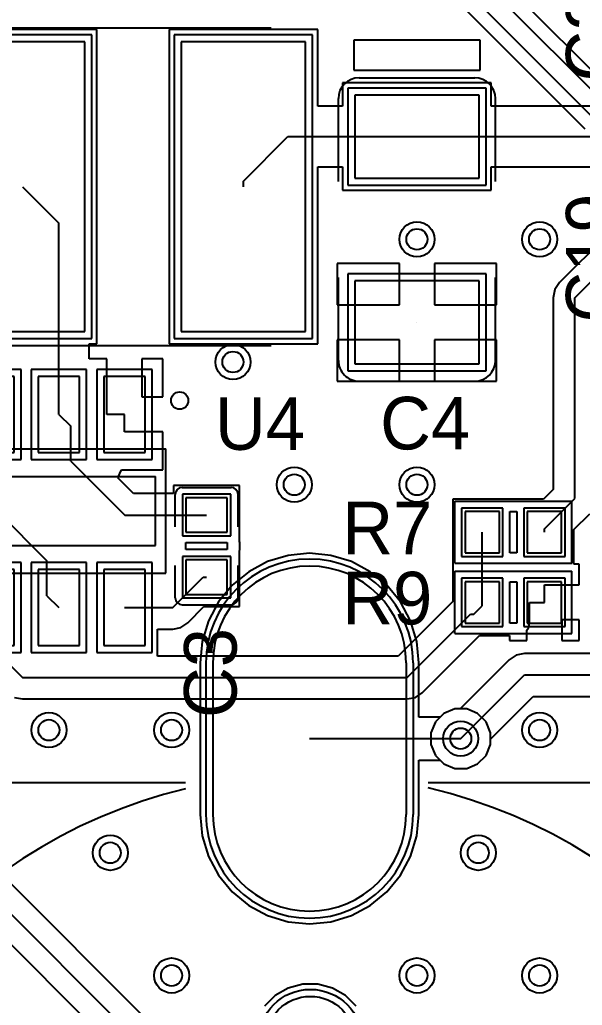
# Model space of a CAD drawing. Header units: millimetres. Extents: x 3.09 to 5.5, y 1.46 to 3.23.
# Drawn here: x 3.448 to 3.769, y 2.083 to 2.645 of the extents above; entities that cross this region are included whole.
import ezdxf

# ---------------------------------------------------------------- set-up
doc = ezdxf.new("R2010")
doc.units = ezdxf.units.MM
doc.header["$MEASUREMENT"] = 0
for name, color, linetype in [('BottomLayer', 5, 'Continuous'), ('BottomOverlay', 54, 'Continuous'), ('BottomPaste', 16, 'Continuous'), ('BottomSolder', 6, 'Continuous'), ('Mechanical11', 56, 'Continuous'), ('Mechanical13', 56, 'Continuous'), ('MultiLayer', 9, 'Continuous'), ('PadHoleLayer', 156, 'Continuous'), ('TopLayer', 1, 'Continuous'), ('TopOverlay', 2, 'Continuous'), ('TopPaste', 8, 'Continuous'), ('TopSolder', 216, 'Continuous'), ('ViaHoleLayer', 16, 'Continuous')]:
    doc.layers.add(name, color=color, linetype=linetype)

# ---------------------------------------------------------------- blocks, each defined once
blk = doc.blocks.new('SOT23_6_2')
at = {"layer": 'Mechanical13'}
for p, q in [((-0.0354331, 0.0610237), (0.0354331, 0.0610237)), ((-0.0354331, 0.0610237), (-0.0354331, -0.0610235)), ((0.0354331, 0.0610237), (0.0354331, -0.0610235)), ((-0.0354331, -0.0610235), (0.0354331, -0.0610235))]:
    blk.add_line(p, q, dxfattribs=at)
at = {"layer": 'TopLayer'}
for p, q in [((-0.0334645, 0.0492126), (-0.0767715, 0.0492126)), ((-0.0767715, 0.0492126), (-0.0767715, 0.0255906)), ((-0.0334645, 0.0255906), (-0.0334645, 0.0492126)), ((0.0767717, 0.0492126), (0.0334647, 0.0492126)), ((0.0334647, 0.0492126), (0.0334647, 0.0255906)), ((0.0767717, 0.0255906), (0.0767717, 0.0492126)), ((-0.0767715, 0.0255906), (-0.0334645, 0.0255906)), ((0.0334647, 0.0255906), (0.0767717, 0.0255906)), ((-0.0334645, 0.0118111), (-0.0767715, 0.0118111)), ((-0.0767715, 0.0118111), (-0.0767715, -0.0118109)), ((-0.0334645, -0.0118109), (-0.0334645, 0.0118111)), ((0.0767717, 0.0118111), (0.0334647, 0.0118111)), ((0.0334647, 0.0118111), (0.0334647, -0.0118109)), ((0.0767717, -0.0118109), (0.0767717, 0.0118111)), ((-0.0767715, -0.0118109), (-0.0334645, -0.0118109)), ((0.0334647, -0.0118109), (0.0767717, -0.0118109)), ((-0.0334645, -0.0255905), (-0.0767715, -0.0255905)), ((-0.0767715, -0.0255905), (-0.0767715, -0.0492125)), ((-0.0334645, -0.0492125), (-0.0334645, -0.0255905)), ((0.0767717, -0.0255905), (0.0334647, -0.0255905)), ((0.0334647, -0.0255905), (0.0334647, -0.0492125)), ((0.0767717, -0.0492125), (0.0767717, -0.0255905)), ((-0.0767715, -0.0492125), (-0.0334645, -0.0492125)), ((0.0334647, -0.0492125), (0.0767717, -0.0492125))]:
    blk.add_line(p, q, dxfattribs=at)
at = {"layer": 'TopOverlay'}
for p, q in [((-0.019685, 0.0551182), (0.019685, 0.0551182)), ((-0.019685, 0.0551182), (-0.019685, -0.055118)), ((0.019685, 0.0551182), (0.019685, -0.055118)), ((-0.019685, -0.055118), (0.019685, -0.055118))]:
    blk.add_line(p, q, dxfattribs=at)
blk.add_circle((0.0629922, -0.0688975), 0.0049213, dxfattribs=at)
at = {"layer": 'TopPaste'}
for p, q in [((-0.0334645, 0.0492126), (-0.0767715, 0.0492126)), ((-0.0767715, 0.0492126), (-0.0767715, 0.0255906)), ((-0.0334645, 0.0255906), (-0.0334645, 0.0492126)), ((0.0767717, 0.0492126), (0.0334647, 0.0492126)), ((0.0334647, 0.0492126), (0.0334647, 0.0255906)), ((0.0767717, 0.0255906), (0.0767717, 0.0492126)), ((-0.0767715, 0.0255906), (-0.0334645, 0.0255906)), ((0.0334647, 0.0255906), (0.0767717, 0.0255906)), ((-0.0334645, 0.0118111), (-0.0767715, 0.0118111)), ((-0.0767715, 0.0118111), (-0.0767715, -0.0118109)), ((-0.0334645, -0.0118109), (-0.0334645, 0.0118111)), ((0.0767717, 0.0118111), (0.0334647, 0.0118111)), ((0.0334647, 0.0118111), (0.0334647, -0.0118109)), ((0.0767717, -0.0118109), (0.0767717, 0.0118111)), ((-0.0767715, -0.0118109), (-0.0334645, -0.0118109)), ((0.0334647, -0.0118109), (0.0767717, -0.0118109)), ((-0.0334645, -0.0255905), (-0.0767715, -0.0255905)), ((-0.0767715, -0.0255905), (-0.0767715, -0.0492125)), ((-0.0334645, -0.0492125), (-0.0334645, -0.0255905)), ((0.0767717, -0.0255905), (0.0334647, -0.0255905)), ((0.0334647, -0.0255905), (0.0334647, -0.0492125)), ((0.0767717, -0.0492125), (0.0767717, -0.0255905)), ((-0.0767715, -0.0492125), (-0.0334645, -0.0492125)), ((0.0334647, -0.0492125), (0.0767717, -0.0492125))]:
    blk.add_line(p, q, dxfattribs=at)
at = {"layer": 'TopSolder'}
for p, q in [((-0.0294645, 0.0532126), (-0.0807715, 0.0532126)), ((-0.0807715, 0.0532126), (-0.0807715, 0.0215906)), ((-0.0294645, 0.0215906), (-0.0294645, 0.0532126)), ((0.0807717, 0.0532126), (0.0294647, 0.0532126)), ((0.0294647, 0.0532126), (0.0294647, 0.0215906)), ((0.0807717, 0.0215906), (0.0807717, 0.0532126)), ((-0.0807715, 0.0215906), (-0.0294645, 0.0215906)), ((0.0294647, 0.0215906), (0.0807717, 0.0215906)), ((-0.0294645, 0.0158111), (-0.0807715, 0.0158111)), ((-0.0807715, 0.0158111), (-0.0807715, -0.0158109)), ((-0.0294645, -0.0158109), (-0.0294645, 0.0158111)), ((0.0807717, 0.0158111), (0.0294647, 0.0158111)), ((0.0294647, 0.0158111), (0.0294647, -0.0158109)), ((0.0807717, -0.0158109), (0.0807717, 0.0158111)), ((-0.0807715, -0.0158109), (-0.0294645, -0.0158109)), ((0.0294647, -0.0158109), (0.0807717, -0.0158109)), ((-0.0294645, -0.0215905), (-0.0807715, -0.0215905)), ((-0.0807715, -0.0215905), (-0.0807715, -0.0532125)), ((-0.0294645, -0.0532125), (-0.0294645, -0.0215905)), ((0.0807717, -0.0215905), (0.0294647, -0.0215905)), ((0.0294647, -0.0215905), (0.0294647, -0.0532125)), ((0.0807717, -0.0532125), (0.0807717, -0.0215905)), ((-0.0807715, -0.0532125), (-0.0294645, -0.0532125)), ((0.0294647, -0.0532125), (0.0807717, -0.0532125))]:
    blk.add_line(p, q, dxfattribs=at)
blk = doc.blocks.new('R0402_3')
at = {"layer": 'Mechanical11'}
for p, q in [((-0.0334646, 0.0177165), (0.0334646, 0.0177165)), ((-0.0334646, -0.0177165), (-0.0334646, 0.0177165)), ((0.0334646, -0.0177165), (0.0334646, 0.0177165)), ((-0.0334646, -0.0177165), (0.0334646, -0.0177165))]:
    blk.add_line(p, q, dxfattribs=at)
at = {"layer": 'TopLayer'}
for p, q in [((-0.007874, 0.011811), (-0.027559, 0.011811)), ((-0.027559, 0.011811), (-0.027559, -0.011811)), ((-0.007874, -0.011811), (-0.007874, 0.011811)), ((-0.002, -0.011811), (-0.002, 0.011811)), ((-0.002, 0.011811), (0.002, 0.011811)), ((0.002, 0.011811), (0.002, -0.011811)), ((0.027559, 0.011811), (0.007874, 0.011811)), ((0.007874, 0.011811), (0.007874, -0.011811)), ((0.027559, -0.011811), (0.027559, 0.011811)), ((-0.027559, -0.011811), (-0.007874, -0.011811)), ((0.002, -0.011811), (-0.002, -0.011811)), ((0.007874, -0.011811), (0.027559, -0.011811))]:
    blk.add_line(p, q, dxfattribs=at)
at = {"layer": 'TopOverlay'}
for p, q in [((-0.0334646, 0.0177165), (0.0334646, 0.0177165)), ((-0.0334646, -0.0177165), (-0.0334646, 0.0177165)), ((0.0334646, -0.0177165), (0.0334646, 0.0177165)), ((-0.0334646, -0.0177165), (0.0334646, -0.0177165))]:
    blk.add_line(p, q, dxfattribs=at)
at = {"layer": 'TopPaste'}
for p, q in [((-0.007874, 0.011811), (-0.027559, 0.011811)), ((-0.027559, 0.011811), (-0.027559, -0.011811)), ((-0.007874, -0.011811), (-0.007874, 0.011811)), ((0.027559, 0.011811), (0.007874, 0.011811)), ((0.007874, 0.011811), (0.007874, -0.011811)), ((0.027559, -0.011811), (0.027559, 0.011811)), ((-0.027559, -0.011811), (-0.007874, -0.011811)), ((0.007874, -0.011811), (0.027559, -0.011811))]:
    blk.add_line(p, q, dxfattribs=at)
at = {"layer": 'TopSolder'}
for p, q in [((-0.0059055, 0.0137795), (-0.0295275, 0.0137795)), ((-0.0295275, 0.0137795), (-0.0295275, -0.0137795)), ((-0.0059055, -0.0137795), (-0.0059055, 0.0137795)), ((0.0295275, 0.0137795), (0.0059055, 0.0137795)), ((0.0059055, 0.0137795), (0.0059055, -0.0137795)), ((0.0295275, -0.0137795), (0.0295275, 0.0137795)), ((-0.0295275, -0.0137795), (-0.0059055, -0.0137795)), ((0.0059055, -0.0137795), (0.0295275, -0.0137795))]:
    blk.add_line(p, q, dxfattribs=at)
blk = doc.blocks.new('R0402_6')
at = {"layer": 'Mechanical11'}
for p, q in [((-0.0334646, 0.0177165), (0.0334646, 0.0177165)), ((-0.0334646, -0.0177165), (-0.0334646, 0.0177165)), ((0.0334646, -0.0177165), (0.0334646, 0.0177165)), ((-0.0334646, -0.0177165), (0.0334646, -0.0177165))]:
    blk.add_line(p, q, dxfattribs=at)
at = {"layer": 'TopLayer'}
for p, q in [((-0.007874, 0.011811), (-0.027559, 0.011811)), ((-0.027559, 0.011811), (-0.027559, -0.011811)), ((-0.007874, -0.011811), (-0.007874, 0.011811)), ((-0.002, -0.011811), (-0.002, 0.011811)), ((-0.002, 0.011811), (0.002, 0.011811)), ((0.002, 0.011811), (0.002, -0.011811)), ((0.027559, 0.011811), (0.007874, 0.011811)), ((0.007874, 0.011811), (0.007874, -0.011811)), ((0.027559, -0.011811), (0.027559, 0.011811)), ((-0.027559, -0.011811), (-0.007874, -0.011811)), ((0.002, -0.011811), (-0.002, -0.011811)), ((0.007874, -0.011811), (0.027559, -0.011811))]:
    blk.add_line(p, q, dxfattribs=at)
at = {"layer": 'TopOverlay'}
for p, q in [((-0.0334646, 0.0177165), (0.0334646, 0.0177165)), ((-0.0334646, -0.0177165), (-0.0334646, 0.0177165)), ((0.0334646, -0.0177165), (0.0334646, 0.0177165)), ((-0.0334646, -0.0177165), (0.0334646, -0.0177165))]:
    blk.add_line(p, q, dxfattribs=at)
at = {"layer": 'TopPaste'}
for p, q in [((-0.007874, 0.011811), (-0.027559, 0.011811)), ((-0.027559, 0.011811), (-0.027559, -0.011811)), ((-0.007874, -0.011811), (-0.007874, 0.011811)), ((0.027559, 0.011811), (0.007874, 0.011811)), ((0.007874, 0.011811), (0.007874, -0.011811)), ((0.027559, -0.011811), (0.027559, 0.011811)), ((-0.027559, -0.011811), (-0.007874, -0.011811)), ((0.007874, -0.011811), (0.027559, -0.011811))]:
    blk.add_line(p, q, dxfattribs=at)
at = {"layer": 'TopSolder'}
for p, q in [((-0.0059055, 0.0137795), (-0.0295275, 0.0137795)), ((-0.0295275, 0.0137795), (-0.0295275, -0.0137795)), ((-0.0059055, -0.0137795), (-0.0059055, 0.0137795)), ((0.0295275, 0.0137795), (0.0059055, 0.0137795)), ((0.0059055, 0.0137795), (0.0059055, -0.0137795)), ((0.0295275, -0.0137795), (0.0295275, 0.0137795)), ((-0.0295275, -0.0137795), (-0.0059055, -0.0137795)), ((0.0059055, -0.0137795), (0.0295275, -0.0137795))]:
    blk.add_line(p, q, dxfattribs=at)
blk = doc.blocks.new('IND_SMD_L4_0_W4_0_10')
at = {"layer": 'TopLayer'}
for p, q in [((-0.027559, 0.082677), (-0.098425, 0.082677)), ((-0.098425, 0.082677), (-0.098425, -0.082677)), ((-0.027559, -0.082677), (-0.027559, 0.082677)), ((0.098425, 0.082677), (0.027559, 0.082677)), ((0.027559, 0.082677), (0.027559, -0.082677)), ((0.098425, -0.082677), (0.098425, 0.082677)), ((-0.098425, -0.082677), (-0.027559, -0.082677)), ((0.027559, -0.082677), (0.098425, -0.082677))]:
    blk.add_line(p, q, dxfattribs=at)
at = {"layer": 'TopOverlay'}
for p, q in [((0.07874, 0.090551), (-0.078741, 0.090552)), ((0.07874, -0.090551), (-0.078741, -0.090552))]:
    blk.add_line(p, q, dxfattribs=at)
at = {"layer": 'TopPaste'}
for p, q in [((-0.027559, 0.082677), (-0.098425, 0.082677)), ((-0.098425, 0.082677), (-0.098425, -0.082677)), ((-0.027559, -0.082677), (-0.027559, 0.082677)), ((0.098425, 0.082677), (0.027559, 0.082677)), ((0.027559, 0.082677), (0.027559, -0.082677)), ((0.098425, -0.082677), (0.098425, 0.082677)), ((-0.098425, -0.082677), (-0.027559, -0.082677)), ((0.027559, -0.082677), (0.098425, -0.082677))]:
    blk.add_line(p, q, dxfattribs=at)
at = {"layer": 'TopSolder'}
for p, q in [((-0.023559, 0.086677), (-0.102425, 0.086677)), ((-0.102425, 0.086677), (-0.102425, -0.086677)), ((-0.023559, -0.086677), (-0.023559, 0.086677)), ((0.102425, 0.086677), (0.023559, 0.086677)), ((0.023559, 0.086677), (0.023559, -0.086677)), ((0.102425, -0.086677), (0.102425, 0.086677)), ((-0.102425, -0.086677), (-0.023559, -0.086677)), ((0.023559, -0.086677), (0.102425, -0.086677))]:
    blk.add_line(p, q, dxfattribs=at)
blk = doc.blocks.new('CAP_TAN_A_3216_12')
at = {"layer": 'PadHoleLayer'}
for points in [[(-0.053, 0), (-0.053, 0), (-0.053, 0), (-0.053, 0)], [(0.0529808, 0), (0.0529808, 0), (0.0529808, 0), (0.0529808, 0)]]:
    blk.add_lwpolyline(points, close=True, dxfattribs=at)
at = {"layer": 'TopLayer'}
for p, q in [((-0.076622, 0.035433), (-0.076622, -0.035433)), ((-0.029378, 0.035433), (-0.076622, 0.035433)), ((-0.029378, -0.035433), (-0.029378, 0.035433)), ((0.0766028, 0.035433), (0.0293588, 0.035433)), ((0.0293588, 0.035433), (0.0293588, -0.035433)), ((0.0766028, -0.035433), (0.0766028, 0.035433)), ((-0.076622, -0.035433), (-0.029378, -0.035433)), ((0.0293588, -0.035433), (0.0766028, -0.035433))]:
    blk.add_line(p, q, dxfattribs=at)
at = {"layer": 'TopOverlay'}
for p, q in [((-0.0274363, 0.0448032), (-0.0746882, 0.0448032)), ((0.074669, 0.0448032), (0.0274171, 0.0448032)), ((-0.1079564, 0.0359998), (-0.1079564, -0.0360002)), ((-0.0909564, 0.0359998), (-0.1079564, 0.0359998)), ((-0.0909564, -0.0360002), (-0.0909564, 0.0359998)), ((-0.0864992, -0.0330192), (-0.0864992, 0.033)), ((0.08648, -0.0330192), (0.08648, 0.033)), ((-0.1079564, -0.0360002), (-0.0909564, -0.0360002)), ((-0.0274363, -0.0448224), (-0.0746882, -0.0448224)), ((0.074669, -0.0448224), (0.0274171, -0.0448224))]:
    blk.add_line(p, q, dxfattribs=at)
for centre, start, end in [((-0.0746882, 0.033), 90, 180), ((0.074669, 0.033), 0, 90), ((-0.0746882, -0.0330192), 180, 270), ((0.074669, -0.0330192), 270, 0)]:
    blk.add_arc(centre, 0.011811, start, end, dxfattribs=at)
at = {"layer": 'TopPaste'}
for p, q in [((-0.076622, 0.035433), (-0.076622, -0.035433)), ((-0.029378, 0.035433), (-0.076622, 0.035433)), ((-0.029378, -0.035433), (-0.029378, 0.035433)), ((0.0766028, 0.035433), (0.0293588, 0.035433)), ((0.0293588, 0.035433), (0.0293588, -0.035433)), ((0.0766028, -0.035433), (0.0766028, 0.035433)), ((-0.076622, -0.035433), (-0.029378, -0.035433)), ((0.0293588, -0.035433), (0.0766028, -0.035433))]:
    blk.add_line(p, q, dxfattribs=at)
at = {"layer": 'TopSolder'}
for p, q in [((-0.080622, 0.039433), (-0.080622, -0.039433)), ((-0.025378, 0.039433), (-0.080622, 0.039433)), ((-0.025378, -0.039433), (-0.025378, 0.039433)), ((0.0806028, 0.039433), (0.0253588, 0.039433)), ((0.0253588, 0.039433), (0.0253588, -0.039433)), ((0.0806028, -0.039433), (0.0806028, 0.039433)), ((-0.080622, -0.039433), (-0.025378, -0.039433)), ((0.0253588, -0.039433), (0.0806028, -0.039433))]:
    blk.add_line(p, q, dxfattribs=at)
blk = doc.blocks.new('C0402_13')
at = {"layer": 'TopLayer'}
for p, q in [((-0.007874, 0.011811), (-0.027559, 0.011811)), ((-0.027559, 0.011811), (-0.027559, -0.011811)), ((-0.007874, -0.011811), (-0.007874, 0.011811)), ((-0.002, -0.011811), (-0.002, 0.011811)), ((-0.002, 0.011811), (0.002, 0.011811)), ((0.002, 0.011811), (0.002, -0.011811)), ((0.027559, 0.011811), (0.007874, 0.011811)), ((0.007874, 0.011811), (0.007874, -0.011811)), ((0.027559, -0.011811), (0.027559, 0.011811)), ((-0.027559, -0.011811), (-0.007874, -0.011811)), ((0.002, -0.011811), (-0.002, -0.011811)), ((0.007874, -0.011811), (0.027559, -0.011811))]:
    blk.add_line(p, q, dxfattribs=at)
at = {"layer": 'TopOverlay'}
for p, q in [((-0.0294646, 0.0179062), (-0.011, 0.0179062)), ((0.011, 0.0179062), (0.0294646, 0.0179062)), ((-0.0334646, 0.0139062), (-0.0334646, -0.0139062)), ((0.0334646, 0.0139062), (0.0334646, -0.0139062)), ((-0.0294646, -0.0179062), (-0.011, -0.0179062)), ((0.011, -0.0179062), (0.0294646, -0.0179062))]:
    blk.add_line(p, q, dxfattribs=at)
for centre, start, end in [((-0.0294646, 0.0139062), 90, 180), ((0.0294646, 0.0139062), 0, 90), ((-0.0294646, -0.0139062), 180, 270), ((0.0294646, -0.0139062), 270, 0)]:
    blk.add_arc(centre, 0.004, start, end, dxfattribs=at)
at = {"layer": 'TopPaste'}
for p, q in [((-0.007874, 0.011811), (-0.027559, 0.011811)), ((-0.027559, 0.011811), (-0.027559, -0.011811)), ((-0.007874, -0.011811), (-0.007874, 0.011811)), ((0.027559, 0.011811), (0.007874, 0.011811)), ((0.007874, 0.011811), (0.007874, -0.011811)), ((0.027559, -0.011811), (0.027559, 0.011811)), ((-0.027559, -0.011811), (-0.007874, -0.011811)), ((0.007874, -0.011811), (0.027559, -0.011811))]:
    blk.add_line(p, q, dxfattribs=at)
at = {"layer": 'TopSolder'}
for p, q in [((-0.0059055, 0.0137795), (-0.0295275, 0.0137795)), ((-0.0295275, 0.0137795), (-0.0295275, -0.0137795)), ((-0.0059055, -0.0137795), (-0.0059055, 0.0137795)), ((0.0295275, 0.0137795), (0.0059055, 0.0137795)), ((0.0059055, 0.0137795), (0.0059055, -0.0137795)), ((0.0295275, -0.0137795), (0.0295275, 0.0137795)), ((-0.0295275, -0.0137795), (-0.0059055, -0.0137795)), ((0.0059055, -0.0137795), (0.0295275, -0.0137795))]:
    blk.add_line(p, q, dxfattribs=at)
blk = doc.blocks.new('CR1220____B_76')
at = {"layer": 'BottomLayer'}
for p, q in [((0.3634651, 0.0551181), (0.2768509, 0.0551181)), ((0.3634651, -0.0551181), (0.2768509, -0.0551181))]:
    blk.add_line(p, q, dxfattribs=at)
blk.add_circle((0.147488, -0.000492), 0.02559055, dxfattribs=at)
for centre, start, end in [((0.2768509, 0), 90, 270), ((0.3634651, 0), 270, 90)]:
    blk.add_arc(centre, 0.0551181, start, end, dxfattribs=at)
at = {"layer": 'BottomOverlay'}
for p, q in [((0.295126, 0.283956), (0.295126, 0.070716)), ((0.295126, -0.067704), (0.295126, -0.282972))]:
    blk.add_line(p, q, dxfattribs=at)
for start, end in [(13.5376158690982, 90), (194.533770750978, 346.86050090807)]:
    blk.add_arc((-0.0001495, 0.0004919), 0.3, start, end, dxfattribs=at)
at = {"layer": 'BottomPaste'}
for p, q in [((0.3634651, 0.0551181), (0.2768509, 0.0551181)), ((0.3634651, -0.0551181), (0.2768509, -0.0551181))]:
    blk.add_line(p, q, dxfattribs=at)
for centre, start, end in [((0.2768509, 0), 90, 270), ((0.3634651, 0), 270, 90)]:
    blk.add_arc(centre, 0.0551181, start, end, dxfattribs=at)
at = {"layer": 'BottomSolder'}
for p, q in [((0.3634651, 0.0591181), (0.2768509, 0.0591181)), ((0.3634651, -0.0591181), (0.2768509, -0.0591181))]:
    blk.add_line(p, q, dxfattribs=at)
blk.add_circle((0.147488, -0.000492), 0.02959055, dxfattribs=at)
for centre, start, end in [((0.2768509, 0), 90, 270), ((0.3634651, 0), 270, 90)]:
    blk.add_arc(centre, 0.0591181, start, end, dxfattribs=at)
at = {"layer": 'MultiLayer'}
blk.add_circle((0.147488, -0.000492), 0.02559055, dxfattribs=at)
at = {"layer": 'PadHoleLayer'}
blk.add_circle((0.147488, -0.000492), 0.02559055, dxfattribs=at)
at = {"layer": 'TopLayer'}
blk.add_circle((0.147488, -0.000492), 0.02559055, dxfattribs=at)
at = {"layer": 'TopSolder'}
blk.add_circle((0.147488, -0.000492), 0.02959055, dxfattribs=at)

msp = doc.modelspace()

# ---------------------------------------------------------------- linework, layer by layer
at = {"layer": 'BottomLayer'}
for p, q in [((3.7947538, 2.5962703), (3.572837, 2.8181871)), ((3.5649352, 2.8149141), (3.7891664, 2.5906829)), ((3.5544352, 2.8105649), (3.7786664, 2.5863337)), ((3.5488478, 2.8049775), (3.7707646, 2.5830607)), ((3.6015234, 2.3396844), (3.5898141, 2.3361325)), ((3.6137007, 2.3408838), (3.6015234, 2.3396844)), ((3.625878, 2.3396844), (3.6137007, 2.3408838)), ((3.6375873, 2.3361325), (3.625878, 2.3396844)), ((3.5898141, 2.3361325), (3.5790227, 2.3303644)), ((3.6483787, 2.3303644), (3.6375873, 2.3361325)), ((3.5790227, 2.3303644), (3.569564, 2.3226018)), ((3.6578374, 2.3226018), (3.6483787, 2.3303644)), ((3.569564, 2.3226018), (3.5618014, 2.3131431)), ((3.6656, 2.3131431), (3.6578374, 2.3226018)), ((3.5618014, 2.3131431), (3.5560333, 2.3023517)), ((3.6713681, 2.3023517), (3.6656, 2.3131431)), ((3.5560333, 2.3023517), (3.5524814, 2.2906424)), ((3.67492, 2.2906424), (3.6713681, 2.3023517)), ((3.5524814, 2.2906424), (3.551282, 2.2784651)), ((3.6761194, 2.2784651), (3.67492, 2.2906424)), ((3.551282, 2.2784651), (3.551282, 2.1918509)), ((3.6761194, 2.2473931), (3.6761194, 2.2784651)), ((3.6903703, 2.2495699), (3.6881935, 2.2473931)), ((3.6966185, 2.252158), (3.6903703, 2.2495699)), ((3.7033815, 2.252158), (3.6966185, 2.252158)), ((3.7096297, 2.2495699), (3.7033815, 2.252158)), ((3.7144119, 2.2447877), (3.7096297, 2.2495699)), ((3.6881935, 2.2473931), (3.6761194, 2.2473931)), ((3.717, 2.2385395), (3.7144119, 2.2447877)), ((3.717, 2.2317765), (3.717, 2.2385395)), ((3.6137007, 2.235158), (3.7, 2.235158)), ((3.7144119, 2.2255283), (3.717, 2.2317765)), ((3.6761194, 2.1918509), (3.6761194, 2.2229229)), ((3.6761194, 2.2229229), (3.6881935, 2.2229229)), ((3.6881935, 2.2229229), (3.6903703, 2.2207461)), ((3.7096297, 2.2207461), (3.7144119, 2.2255283)), ((3.6903703, 2.2207461), (3.6966185, 2.218158)), ((3.6966185, 2.218158), (3.7033815, 2.218158)), ((3.7033815, 2.218158), (3.7096297, 2.2207461)), ((3.551282, 2.1918509), (3.5524814, 2.1796736)), ((3.67492, 2.1796736), (3.6761194, 2.1918509)), ((3.5524814, 2.1796736), (3.5560333, 2.1679643)), ((3.6713681, 2.1679643), (3.67492, 2.1796736)), ((3.5560333, 2.1679643), (3.5618014, 2.1571729)), ((3.6656, 2.1571729), (3.6713681, 2.1679643)), ((3.5618014, 2.1571729), (3.569564, 2.1477142)), ((3.6578374, 2.1477142), (3.6656, 2.1571729)), ((3.569564, 2.1477142), (3.5790227, 2.1399516)), ((3.6483787, 2.1399516), (3.6578374, 2.1477142)), ((3.5790227, 2.1399516), (3.5898141, 2.1341835)), ((3.6375873, 2.1341835), (3.6483787, 2.1399516)), ((3.5898141, 2.1341835), (3.6015234, 2.1306316)), ((3.625878, 2.1306316), (3.6375873, 2.1341835)), ((3.6015234, 2.1306316), (3.6137007, 2.1294322)), ((3.6137007, 2.1294322), (3.625878, 2.1306316)), ((3.6016132, 2.0928575), (3.5941817, 2.0885669)), ((3.6099021, 2.0950785), (3.6016132, 2.0928575)), ((3.6184833, 2.0950785), (3.6099021, 2.0950785)), ((3.6267722, 2.0928575), (3.6184833, 2.0950785)), ((3.6342037, 2.0885669), (3.6267722, 2.0928575)), ((3.5941817, 2.0885669), (3.5881138, 2.082499)), ((3.6402716, 2.082499), (3.6342037, 2.0885669))]:
    msp.add_line(p, q, dxfattribs=at)
for centre in [(3.675, 2.52), (3.745, 2.52), (3.57, 2.45), (3.605, 2.38), (3.675, 2.38), (3.465, 2.24), (3.535, 2.24), (3.745, 2.24), (3.7, 2.235158), (3.5, 2.17), (3.71, 2.17), (3.535, 2.1), (3.675, 2.1), (3.745, 2.1)]:
    msp.add_circle(centre, 0.01, dxfattribs=at)
at = {"layer": 'MultiLayer'}
for centre in [(3.675, 2.52), (3.745, 2.52), (3.57, 2.45), (3.605, 2.38), (3.675, 2.38), (3.465, 2.24), (3.535, 2.24), (3.745, 2.24), (3.7, 2.235158), (3.5, 2.17), (3.71, 2.17), (3.535, 2.1), (3.675, 2.1), (3.745, 2.1)]:
    msp.add_circle(centre, 0.01, dxfattribs=at)
at = {"layer": 'TopLayer'}
for p, q in [((3.492433, 2.639677), (3.407567, 2.639677)), ((3.492433, 2.460323), (3.492433, 2.639677)), ((3.618417, 2.639677), (3.533551, 2.639677)), ((3.533551, 2.639677), (3.533551, 2.460323)), ((3.618417, 2.5959155), (3.618417, 2.639677)), ((3.717433, 2.6092045), (3.632567, 2.6092045)), ((3.632567, 2.6092045), (3.632567, 2.5959155)), ((3.717433, 2.5959155), (3.717433, 2.6092045)), ((3.632567, 2.5959155), (3.618417, 2.5959155)), ((3.8010799, 2.5959155), (3.717433, 2.5959155)), ((3.575984, 2.5531495), (3.601417, 2.5785825)), ((3.601417, 2.5785825), (3.675, 2.5785825)), ((3.675, 2.5785825), (3.82, 2.5785825)), ((3.618417, 2.460323), (3.618417, 2.5612495)), ((3.618417, 2.5612495), (3.632567, 2.5612495)), ((3.632567, 2.5612495), (3.632567, 2.5479605)), ((3.717433, 2.5479605), (3.717433, 2.5612495)), ((3.717433, 2.5612495), (3.8010799, 2.5612495)), ((3.575984, 2.55), (3.575984, 2.5531495)), ((3.45, 2.55), (3.4707086, 2.5292914)), ((3.632567, 2.5479605), (3.717433, 2.5479605)), ((3.7933405, 2.5323365), (3.7563485, 2.4953445)), ((3.4707086, 2.4201182), (3.4707086, 2.5292914)), ((3.765, 2.486693), (3.801992, 2.523685)), ((3.6649999, 2.5062237), (3.629567, 2.5062237)), ((3.629567, 2.5062237), (3.629567, 2.4826016)), ((3.6649999, 2.4826016), (3.6649999, 2.5062237)), ((3.720433, 2.5062237), (3.6849999, 2.5062237)), ((3.6849999, 2.5062237), (3.6849999, 2.4826016)), ((3.720433, 2.4826016), (3.720433, 2.5062237)), ((3.7536962, 2.4913752), (3.7527649, 2.486693)), ((3.7563485, 2.4953445), (3.7536962, 2.4913752)), ((3.7527649, 2.486693), (3.7527649, 2.377194)), ((3.765, 2.372126), (3.765, 2.486693)), ((3.629567, 2.4826016), (3.6649999, 2.4826016)), ((3.6849999, 2.4826016), (3.720433, 2.4826016)), ((3.4880416, 2.4517717), (3.4880416, 2.460323)), ((3.4880416, 2.460323), (3.492433, 2.460323)), ((3.533551, 2.460323), (3.618417, 2.460323)), ((3.6649999, 2.4626016), (3.629567, 2.4626016)), ((3.629567, 2.4626016), (3.629567, 2.4389797)), ((3.6649999, 2.4389797), (3.6649999, 2.4626016)), ((3.720433, 2.4626016), (3.6849999, 2.4626016)), ((3.6849999, 2.4626016), (3.6849999, 2.4389797)), ((3.720433, 2.4389797), (3.720433, 2.4626016)), ((3.4981102, 2.4517717), (3.4880416, 2.4517717)), ((3.4981102, 2.4201182), (3.4981102, 2.4517717)), ((3.5299212, 2.4517717), (3.5181102, 2.4517717)), ((3.5181102, 2.4517717), (3.5181102, 2.4301182)), ((3.5299212, 2.4301182), (3.5299212, 2.4517717)), ((3.629567, 2.4389797), (3.6649999, 2.4389797)), ((3.6849999, 2.4389797), (3.720433, 2.4389797)), ((3.5181102, 2.4301182), (3.5299212, 2.4301182)), ((3.4707086, 2.4201182), (3.4775196, 2.4133072)), ((3.5081102, 2.4201182), (3.4981102, 2.4201182)), ((3.5081102, 2.4101182), (3.5081102, 2.4201182)), ((3.4775196, 2.3934413), (3.4775196, 2.4133072)), ((3.5299212, 2.4101182), (3.5081102, 2.4101182)), ((3.5299212, 2.3884647), (3.5299212, 2.4101182)), ((3.4775196, 2.3934413), (3.5082444, 2.3627165)), ((3.5044186, 2.3838453), (3.5063321, 2.3884647)), ((3.5063321, 2.3884647), (3.5299212, 2.3884647)), ((3.5133123, 2.3749516), (3.5044186, 2.3838453)), ((3.573811, 2.379559), (3.536189, 2.379559)), ((3.536189, 2.379559), (3.536189, 2.3749516)), ((3.573811, 2.3476892), (3.573811, 2.379559)), ((3.536189, 2.3749516), (3.5133123, 2.3749516)), ((3.7527649, 2.377194), (3.747256, 2.371685)), ((3.7273108, 2.371685), (3.695441, 2.371685)), ((3.695441, 2.371685), (3.695441, 2.3340632)), ((3.728, 2.3718221), (3.7273108, 2.371685)), ((3.732, 2.3718221), (3.728, 2.3718221)), ((3.7326892, 2.371685), (3.732, 2.3718221)), ((3.747256, 2.371685), (3.7326892, 2.371685)), ((3.7477165, 2.3548425), (3.765, 2.372126)), ((3.4358756, 2.364567), (3.4638976, 2.336545)), ((3.5082444, 2.3627165), (3.555, 2.3627165)), ((3.764559, 2.354382), (3.7736516, 2.3634745)), ((3.7122835, 2.312874), (3.7122835, 2.352874)), ((3.7477165, 2.352874), (3.7477165, 2.3548425)), ((3.764559, 2.334685), (3.764559, 2.354382)), ((3.5739481, 2.347), (3.573811, 2.3476892)), ((3.5739481, 2.343), (3.5739481, 2.347)), ((3.573811, 2.3423108), (3.5739481, 2.343)), ((3.573811, 2.310441), (3.573811, 2.3423108)), ((3.4638976, 2.316693), (3.4638976, 2.336545)), ((3.695441, 2.3340632), (3.6954408, 2.3340632)), ((3.6954408, 2.3340632), (3.6954408, 2.3316848)), ((3.767559, 2.334685), (3.764559, 2.334685)), ((3.767559, 2.3228741), (3.767559, 2.334685)), ((3.6954408, 2.3316848), (3.695441, 2.3316848)), ((3.695441, 2.3316848), (3.695441, 2.3133345)), ((3.53563, 2.309882), (3.5530315, 2.3272835)), ((3.5530315, 2.3272835), (3.555, 2.3272835)), ((3.7477164, 2.3128741), (3.7477164, 2.3228741)), ((3.7477164, 2.3228741), (3.767559, 2.3228741)), ((3.4638976, 2.316693), (3.4707086, 2.309882)), ((3.733072, 1.8625335), (3.2822351, 2.3133704)), ((3.695441, 2.3133345), (3.6643416, 2.2822351)), ((3.707441, 2.306063), (3.7122835, 2.3109055)), ((3.7122835, 2.3109055), (3.7122835, 2.312874)), ((3.7391391, 2.3010631), (3.7391391, 2.3128741)), ((3.7391391, 2.3128741), (3.7477164, 2.3128741)), ((3.27, 2.3083025), (3.7280041, 1.8502984)), ((3.5081102, 2.309882), (3.53563, 2.309882)), ((3.5442815, 2.3012305), (3.553492, 2.310441)), ((3.553492, 2.310441), (3.573811, 2.310441)), ((3.6694095, 2.27), (3.7054725, 2.306063)), ((3.7054725, 2.306063), (3.707441, 2.306063)), ((3.5403122, 2.2985782), (3.5442815, 2.3012305)), ((3.7385957, 2.298331), (3.7391391, 2.3010631)), ((3.767559, 2.3028741), (3.7577164, 2.3028741)), ((3.7577164, 2.3028741), (3.7577164, 2.291063)), ((3.767559, 2.291063), (3.767559, 2.3028741)), ((3.2613485, 2.299651), (3.7193526, 1.8416469)), ((3.5269212, 2.2822351), (3.5269212, 2.2976469)), ((3.5269212, 2.2976469), (3.53563, 2.2976469)), ((3.53563, 2.2976469), (3.5403122, 2.2985782)), ((3.678061, 2.2613485), (3.7107755, 2.294063)), ((3.7107755, 2.294063), (3.7273108, 2.294063)), ((3.7273108, 2.294063), (3.727874, 2.293951)), ((3.7377164, 2.2970151), (3.7385957, 2.298331)), ((3.7377164, 2.291063), (3.7377164, 2.2970151)), ((3.727874, 2.293951), (3.727874, 2.291063)), ((3.727874, 2.291063), (3.7377164, 2.291063)), ((3.7577164, 2.291063), (3.767559, 2.291063)), ((3.7316558, 2.2827998), (3.7276865, 2.2801475)), ((3.736338, 2.2837311), (3.7316558, 2.2827998)), ((3.8456773, 2.2837311), (3.736338, 2.2837311)), ((3.4401181, 2.2798819), (3.45, 2.27)), ((3.6643416, 2.2822351), (3.5269212, 2.2822351)), ((3.7276865, 2.2801475), (3.699697, 2.252158)), ((3.45, 2.27), (3.6694095, 2.27)), ((3.7, 2.235158), (3.736338, 2.271496)), ((3.736338, 2.271496), (3.8743308, 2.271496)), ((3.6740917, 2.2586962), (3.678061, 2.2613485)), ((3.4453178, 2.2586962), (3.45, 2.2577649)), ((3.45, 2.2577649), (3.6694095, 2.2577649)), ((3.6694095, 2.2577649), (3.6740917, 2.2586962)), ((3.717, 2.234855), (3.7414059, 2.2592609)), ((3.7414059, 2.2592609), (3.8456773, 2.2592609)), ((3.6903703, 2.2495699), (3.6855881, 2.2447877)), ((3.6966185, 2.252158), (3.6903703, 2.2495699)), ((3.699697, 2.252158), (3.6966185, 2.252158)), ((3.6855881, 2.2447877), (3.683, 2.2385395)), ((3.683, 2.2385395), (3.683, 2.2317765)), ((3.717, 2.2317765), (3.717, 2.234855)), ((3.683, 2.2317765), (3.6855881, 2.2255283)), ((3.7144119, 2.2255283), (3.717, 2.2317765)), ((3.6855881, 2.2255283), (3.6903703, 2.2207461)), ((3.7096297, 2.2207461), (3.7144119, 2.2255283)), ((3.6903703, 2.2207461), (3.6966185, 2.218158)), ((3.6966185, 2.218158), (3.7033815, 2.218158)), ((3.7033815, 2.218158), (3.7096297, 2.2207461)), ((3.6016132, 2.0928575), (3.5941817, 2.0885669)), ((3.6099021, 2.0950785), (3.6016132, 2.0928575)), ((3.6184833, 2.0950785), (3.6099021, 2.0950785)), ((3.6267722, 2.0928575), (3.6184833, 2.0950785)), ((3.6342037, 2.0885669), (3.6267722, 2.0928575)), ((3.5941817, 2.0885669), (3.5881138, 2.082499)), ((3.6402716, 2.082499), (3.6342037, 2.0885669))]:
    msp.add_line(p, q, dxfattribs=at)
for centre in [(3.675, 2.52), (3.745, 2.52), (3.57, 2.45), (3.605, 2.38), (3.675, 2.38), (3.465, 2.24), (3.535, 2.24), (3.745, 2.24), (3.7, 2.235158), (3.5, 2.17), (3.71, 2.17), (3.535, 2.1), (3.675, 2.1), (3.745, 2.1)]:
    msp.add_circle(centre, 0.01, dxfattribs=at)
at = {"layer": 'ViaHoleLayer'}
for centre in [(3.675, 2.52), (3.745, 2.52), (3.57, 2.45), (3.605, 2.38), (3.675, 2.38), (3.465, 2.24), (3.535, 2.24), (3.745, 2.24), (3.7, 2.235158), (3.5, 2.17), (3.71, 2.17), (3.535, 2.1), (3.675, 2.1), (3.745, 2.1)]:
    msp.add_circle(centre, 0.006, dxfattribs=at)

# ---------------------------------------------------------------- block references
for name, p, rotation in [('IND_SMD_L4_0_W4_0_10', (3.512992, 2.55), 180), ('CAP_TAN_A_3216_12', (3.675, 2.5255825), 270), ('SOT23_6_2', (3.4707087, 2.365), 90), ('C0402_13', (3.555, 2.345), 90), ('CR1220____B_76', (3.6137007, 1.915), 90)]:
    msp.add_blockref(name, p, dxfattribs=dict(rotation=rotation))
for name, p in [('R0402_3', (3.73, 2.352874)), ('R0402_6', (3.73, 2.312874))]:
    msp.add_blockref(name, p)

# ---------------------------------------------------------------- texts
at = {"layer": 'TopOverlay'}
for s, p in [('C20', (3.7899951, 2.610013)), ('C19', (3.7899951, 2.4725122)), ('C3', (3.5721058, 2.2469494))]:
    msp.add_text(s, height=0.03, rotation=90, dxfattribs=at).set_placement(p)
for s, p in [('U4', (3.5597861, 2.3998931)), ('C4', (3.6540117, 2.4001247)), ('R7', (3.6324545, 2.3403005)), ('R9', (3.6324545, 2.3003005))]:
    msp.add_text(s, height=0.03, dxfattribs=at).set_placement(p)

doc.saveas('drawing.dxf')
